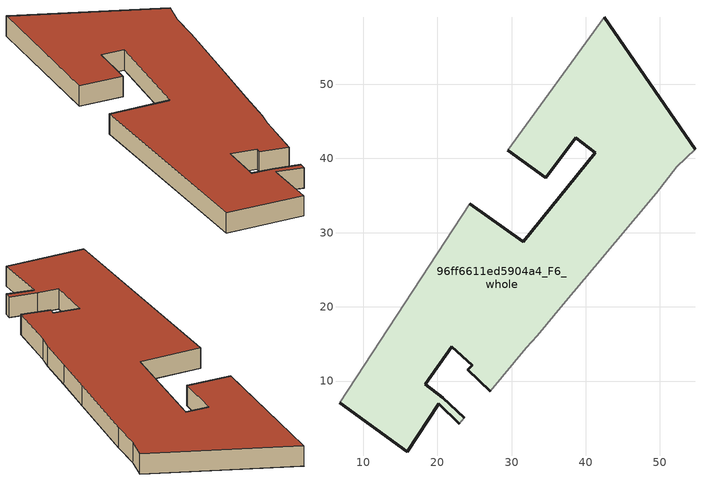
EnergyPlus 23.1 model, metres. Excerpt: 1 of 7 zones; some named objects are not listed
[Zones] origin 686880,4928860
96ff6611ed5904a4_F6_whole
 floor to 96ff6611ed5904a4_F5_whole (EU_floor_Construction): 33.47,16.12 36.96,20.38 41.23,25.41 49.53,35.32 52.27,38.87 54.72,41.24 42.49,59.01 29.5,41.12 34.61,37.38 38.62,42.79 41.31,40.79 31.6,28.79 24.4,33.92 6.82,7.07 15.98,0.47 20.21,6.96 22.97,4.23 23.6,5.03 20.75,7.78 18.39,9.58 21.93,14.64 24.72,12.13 24.13,11.54 27.11,8.66 31.95,14.5 z18
 wall outside (EU_wall_Construction): 22.97,4.23 20.21,6.96 15.98,0.47 6.82,7.07 / 24.4,33.92 31.6,28.79 41.31,40.79 38.62,42.79 34.61,37.38 29.5,41.12 / 42.49,59.01 54.72,41.24 / 27.11,8.66 24.13,11.54 24.72,12.13 21.93,14.64 18.39,9.58 20.75,7.78 23.6,5.03 z18:21
 wall adiabatic (EU_wall_Construction): 23.6,5.03 22.97,4.23 / 6.82,7.07 24.4,33.92 / 29.5,41.12 42.49,59.01 / 54.72,41.24 52.27,38.87 49.53,35.32 41.23,25.41 36.96,20.38 33.47,16.12 31.95,14.5 27.11,8.66 z18:21
 roof outside (EU_roof_Construction): 42.49,59.01 54.72,41.24 52.27,38.87 49.53,35.32 41.23,25.41 36.96,20.38 33.47,16.12 31.95,14.5 27.11,8.66 24.13,11.54 24.72,12.13 21.93,14.64 18.39,9.58 20.75,7.78 23.6,5.03 22.97,4.23 20.21,6.96 15.98,0.47 6.82,7.07 24.4,33.92 31.6,28.79 41.31,40.79 38.62,42.79 34.61,37.38 29.5,41.12 z21
[Building]
EU S2 Campaign: North Axis=0; Terrain=City; Solar Distribution=FullExterior
[Site:Location]
Bologna: Latitude=44.5; Longitude=11.25; Time Zone=1; Elevation=37
[SizingPeriod:WeatherFileDays]
AnnualSizingPeriod: Begin Month=1; Begin Day of Month=1; End Month=12; End Day of Month=31; Day of Week for Start Day=Monday; Use Weather File Daylight Saving Period=No; Use Weather File Rain and Snow Indicators=No
[MATERIAL]
EU_InternalMass_Material: Roughness=MediumRough; Thickness=0.1; Conductivity=1; Density=1800; Specific Heat=900; Thermal Absorptance=0.9; Solar Absorptance=0.7; Visible Absorptance=0.7
[MATERIAL:NOMASS] Roughness=MediumRough; Thermal Absorptance=0.9; Solar Absorptance=0.7; Visible Absorptance=0.7
Name | Thermal Resistance
EU_wall_NoMass | 0.905828
EU_roof_NoMass | 0.37593
EU_floor_NoMass | 0.67114
[CONSTRUCTION]
EU_wall_Construction: EU_wall_NoMass
EU_roof_Construction: EU_roof_NoMass
EU_floor_Construction: EU_floor_NoMass
EU_InternalMass_Construction: EU_InternalMass_Material
[ZONE]
96ff6611ed5904a4_F6_whole: Type=1; Multiplier=1; Ceiling Height=autocalculate; Volume=2663.24; Floor Area=autocalculate; Part of Total Floor Area=Yes
[INTERNALMASS]
96ff6611ed5904a4_F6_whole_EU_InternalMass: Construction=EU_InternalMass_Construction; Zone or ZoneList=96ff6611ed5904a4_F6_whole; Surface Area=887.748
[OTHEREQUIPMENT]
EU_Step8_InternalGain_96ff6611ed5904a4_F6_whole_f000: Fuel Type=Electricity; Zone or ZoneList or Space or SpaceList=96ff6611ed5904a4_F6_whole; Schedule=EU_Step8_GainSchedule_96ff6611ed5904a4_F6_whole_f000; Design Level Calculation Method=Watts/Area; Power per Zone Floor Area=1; Fraction Latent=0; Fraction Radiant=0; Fraction Lost=0; Carbon Dioxide Generation Rate=0; EndUse Subcategory=EU_Step8_InternalGains
[ZONEVENTILATION:DESIGNFLOWRATE]
EU_ConstantAir_96ff6611ed5904a4_F6_whole: Zone or ZoneList or Space or SpaceList=96ff6611ed5904a4_F6_whole; Schedule=EU_AlwaysOn; Design Flow Rate Calculation Method=AirChanges/Hour; Air Changes per Hour=0.73129; Ventilation Type=Natural; Fan Pressure Rise=0; Fan Total Efficiency=1; Constant Term Coefficient=1; Temperature Term Coefficient=0; Velocity Term Coefficient=0; Velocity Squared Term Coefficient=0; Minimum Indoor Temperature=-100; Maximum Indoor Temperature=100; Delta Temperature=-100; Minimum Outdoor Temperature=-100; Maximum Outdoor Temperature=100; Maximum Wind Speed=40
[HVACTEMPLATE:ZONE:IDEALLOADSAIRSYSTEM]
96ff6611ed5904a4_F6_whole: Template Thermostat=EU_HeatOnly_96ff6611ed5904a4_F6_whole; System Availability Schedule=EU_AlwaysOn; Maximum Heating Supply Air Temperature=50; Minimum Cooling Supply Air Temperature=13; Maximum Heating Supply Air Humidity Ratio=0.0156; Minimum Cooling Supply Air Humidity Ratio=0.0077; Heating Limit=NoLimit; Cooling Limit=NoLimit; Heating Availability Schedule=EU_AlwaysOn; Cooling Availability Schedule=EU_CoolingOff; Dehumidification Control Type=ConstantSensibleHeatRatio; Cooling Sensible Heat Ratio=0.7; Dehumidification Setpoint=60; Humidification Control Type=None; Humidification Setpoint=30; Outdoor Air Method=None; Outdoor Air Flow Rate per Person=0.00944; Outdoor Air Flow Rate per Zone Floor Area=0; Outdoor Air Flow Rate per Zone=0; Demand Controlled Ventilation Type=None; Outdoor Air Economizer Type=NoEconomizer; Heat Recovery Type=None; Sensible Heat Recovery Effectiveness=0.7; Latent Heat Recovery Effectiveness=0.65
[SIZING:ZONE]
96ff6611ed5904a4_F6_whole: Zone Cooling Design Supply Air Temperature Input Method=SupplyAirTemperature; Zone Cooling Design Supply Air Temperature=13; Zone Heating Design Supply Air Temperature Input Method=SupplyAirTemperature; Zone Heating Design Supply Air Temperature=50; Zone Cooling Design Supply Air Humidity Ratio=0.008; Zone Heating Design Supply Air Humidity Ratio=0.008; Cooling Design Air Flow Method=DesignDay; Cooling Design Air Flow Rate=0; Cooling Minimum Air Flow per Zone Floor Area=0.000762; Cooling Minimum Air Flow=0; Cooling Minimum Air Flow Fraction=0.2; Heating Design Air Flow Method=DesignDay; Heating Design Air Flow Rate=0; Heating Maximum Air Flow per Zone Floor Area=0.002032; Heating Maximum Air Flow=0.141576; Heating Maximum Air Flow Fraction=0.3; Account for Dedicated Outdoor Air System=No; Dedicated Outdoor Air System Control Strategy=NeutralSupplyAir; Dedicated Outdoor Air Low Setpoint Temperature for Design=autosize; Dedicated Outdoor Air High Setpoint Temperature for Design=autosize; Zone Load Sizing Method=Sensible Load Only No Latent Load; Zone Latent Cooling Design Supply Air Humidity Ratio Input Method=HumidityRatioDifference; Zone Cooling Design Supply Air Humidity Ratio Difference=0.005; Zone Latent Heating Design Supply Air Humidity Ratio Input Method=HumidityRatioDifference; Zone Humidification Design Supply Air Humidity Ratio Difference=0.005
[SCHEDULE:CONSTANT]
Name | Hourly Value
EU_AlwaysOn | 1
EU_CoolingOff | 0
[SCHEDULE:FILE]
EU_Step8_GainSchedule_96ff6611ed5904a4_F6_whole_f000: File=../../schedules/96ff6611ed5904a4/96ff6611ed5904a4_F6_whole_f000_gain.csv; Column Number=1; Rows to Skip at Top=0; Number of Hours of Data=8760; Column Separator=Comma; Interpolate to Timestep=No; Minutes per Item=60; Adjust Schedule for Daylight Savings=Yes
